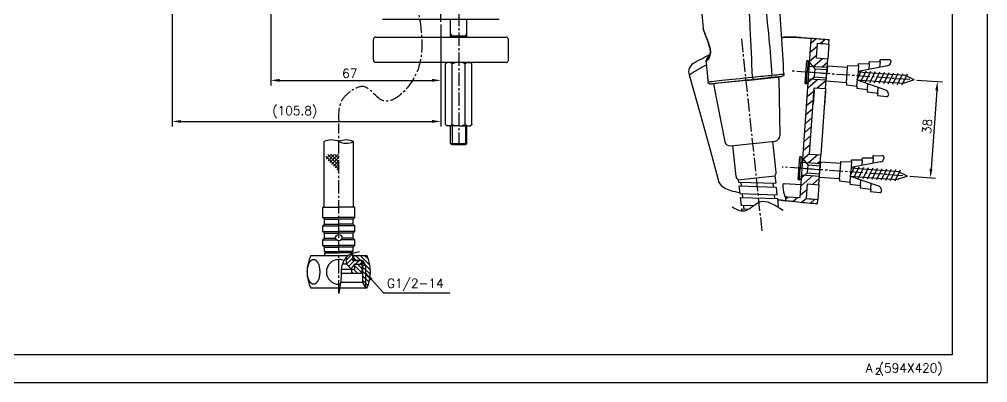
# Model space of a CAD drawing. Extents: x 9131 to 9725, y -7552 to -7132.
# Drawn here: x 9344 to 9725.4, y -7552.4 to -7409.2 of the extents above; entities that cross this region are included whole.
import ezdxf

# ---------------------------------------------------------------- set-up
doc = ezdxf.new("R2010")
doc.units = 0
doc.header["$LTSCALE"] = 7
doc.header["$MEASUREMENT"] = 0
doc.linetypes.add('CENTER', pattern=[2, 1.25, -0.25, 0.25, -0.25])
doc.linetypes.add('CENTER2', pattern=[1.125, 0.75, -0.125, 0.125, -0.125])
doc.layers.get('0').update_dxf_attribs({"color": 2, "linetype": 'CONTINUOUS'})
doc.layers.get('Defpoints').update_dxf_attribs({"linetype": 'CONTINUOUS'})
for name, color, linetype in [('CL', 1, 'CENTER2'), ('D', 2, 'CONTINUOUS'), ('DIM', 2, 'CONTINUOUS'), ('DWG', 7, 'CONTINUOUS')]:
    doc.layers.add(name, color=color, linetype=linetype)
doc.styles.add('GHS', font='ROMANS.shx', dxfattribs={"bigfont": 'GHS.shx'})
doc.dimstyles.new('HONG', dxfattribs={"dimscale": 0, "dimtxt": 3.5, "dimasz": 3.5, "dimexe": 2, "dimexo": 1, "dimgap": 1, "dimtad": 1, "dimdec": 4, "dimdsep": 46, "dimtxsty": 'GHS', "dimcen": 3, "dimclrd": 256, "dimclre": 256, "dimclrt": 2, "dimadec": 4, "dimazin": 2, "dimtfac": 1, "dimtdec": 4, "dimtmove": 0, "dimatfit": 2, "dimfxl": 0, "dimtvp": 1, "dimtolj": 1, "dimarcsym": 0})

# ---------------------------------------------------------------- blocks, each defined once
blk = doc.blocks.new('BORDER')
for p, q in [((1, 0), (1, 1)), ((0, 0), (1, 0))]:
    blk.add_line(p, q)
blk = doc.blocks.new('S')
at = {"layer": 'DWG', "color": 2}
for p, q in [((5596.35, 3276.4), (5600.01, 3276.61)), ((5596.35, 3275.51), (5596.35, 3276.4)), ((5568.04, 3273.82), (5567.54, 3273.82)), ((5567.54, 3264.82), (5567.54, 3273.82)), ((5568.04, 3273.82), (5568.04, 3269.32)), ((5568.04, 3273.82), (5570.94, 3270.92)), ((5583.79, 3273.12), (5587.98, 3273.36)), ((5583.79, 3272.32), (5583.79, 3273.12)), ((5587.98, 3274.17), (5592.17, 3274.41)), ((5587.98, 3273.36), (5587.98, 3274.17)), ((5599.43, 3274.15), (5587.98, 3271.06)), ((5587.98, 3273.36), (5587.98, 3269.32)), ((5592.17, 3275.28), (5596.35, 3275.51)), ((5592.17, 3274.41), (5592.17, 3275.28)), ((5592.17, 3274.41), (5592.17, 3272.19)), ((5596.35, 3275.51), (5596.35, 3273.32)), ((5600.54, 3276.11), (5600.54, 3275.6)), ((5568.04, 3264.82), (5568.04, 3269.32)), ((5570.94, 3270.92), (5575.79, 3270.92)), ((5570.94, 3270.92), (5570.94, 3267.72)), ((5583.79, 3272.32), (5575.79, 3272.32)), ((5575.79, 3272.32), (5575.79, 3269.32)), ((5575.79, 3266.32), (5575.79, 3269.32)), ((5583.79, 3266.32), (5583.79, 3272.32)), ((5587.82, 3267.72), (5589.37, 3271.57)), ((5587.98, 3270.92), (5606.46, 3270.92)), ((5587.98, 3265.28), (5587.98, 3269.32)), ((5589.37, 3267.07), (5591.18, 3271.57)), ((5591.18, 3267.07), (5592.99, 3271.57)), ((5592.99, 3267.07), (5594.8, 3271.57)), ((5594.8, 3267.07), (5596.61, 3271.57)), ((5596.61, 3267.07), (5598.42, 3271.57)), ((5598.42, 3267.07), (5600.23, 3271.57)), ((5600.23, 3267.07), (5602.04, 3271.57)), ((5602.04, 3267.07), (5603.85, 3271.57)), ((5603.85, 3267.07), (5605.66, 3271.57)), ((5605.66, 3267.07), (5607.47, 3271.57)), ((5610.33, 3269.33), (5606.46, 3270.92)), ((5610.33, 3269.33), (5606.47, 3267.72)), ((5568.04, 3264.82), (5570.94, 3267.72)), ((5570.94, 3267.72), (5575.79, 3267.72)), ((5583.79, 3266.32), (5575.79, 3266.32)), ((5583.79, 3266.32), (5583.79, 3265.52)), ((5583.79, 3265.52), (5587.98, 3265.28)), ((5587.98, 3267.72), (5606.46, 3267.72)), ((5599.43, 3264.49), (5587.98, 3267.59)), ((5587.98, 3265.28), (5587.98, 3264.47)), ((5592.17, 3264.23), (5592.17, 3266.45)), ((5596.35, 3263.13), (5596.35, 3265.32)), ((5567.54, 3264.82), (5568.04, 3264.82)), ((5587.98, 3264.47), (5592.17, 3264.23)), ((5592.17, 3264.23), (5592.17, 3263.37)), ((5592.17, 3263.37), (5596.35, 3263.13)), ((5596.35, 3263.13), (5596.35, 3262.24)), ((5596.35, 3262.24), (5600.01, 3262.03)), ((5600.54, 3263.04), (5600.54, 3262.53))]:
    blk.add_line(p, q, dxfattribs=at)
for centre, radius, start, end in [((5600.04, 3276.11), 0.5, 0.0005, 93.2254), ((5599.04, 3275.6), 1.5, 285.1209, 0.0005), ((5599.04, 3263.04), 1.5, 0.0005, 74.8801), ((5600.04, 3262.53), 0.5, 266.7756, 0.0005)]:
    blk.add_arc(centre, radius, start, end, dxfattribs=at)
blk = doc.blocks.new('A$C265F4C77')
at = {"layer": 'CL'}
blk.add_line((120.13, -57.46), (50.05, -27.07), dxfattribs=at)
at = {"layer": 'D', "color": 0}
blk.add_point((71.24, -22.17), dxfattribs=at)
at = {"layer": 'DIM'}
blk.add_spline([(117.25, -46.37), (109.85, -52.81), (109.89, -59.77), (106.26, -63.18)], degree=3, dxfattribs=at)
at = {"layer": 'DWG'}
for p, q in [((65.4, -33.73), (70.26, -22.5)), ((71.24, -22.17), (90.99, -32.97)), ((65.4, -33.73), (60.54, -44.96)), ((84.82, -51.81), (91.87, -35.52)), ((102.74, -41.23), (91.45, -36.4)), ((97.98, -55.73), (103.69, -42.4)), ((98.9, -56.12), (106.47, -43.59)), ((100.26, -56.7), (107.83, -44.17)), ((103.05, -57.89), (110.62, -45.36)), ((103.69, -42.4), (106.47, -43.59)), ((107.31, -45.03), (105.95, -44.45)), ((107.83, -44.17), (110.62, -45.36)), ((60.96, -45.9), (82.36, -52.91)), ((104.44, -58.49), (112.01, -45.96)), ((111.49, -46.82), (110.1, -46.23)), ((112.01, -45.96), (114.8, -47.15)), ((114.37, -47.86), (114.8, -47.15)), ((96.49, -55.85), (85.2, -51.02)), ((97.98, -55.73), (98.9, -56.12)), ((100.78, -55.84), (99.42, -55.26)), ((100.26, -56.7), (103.05, -57.89)), ((104.96, -57.62), (103.57, -57.03)), ((107.23, -59.68), (109.89, -55.27)), ((104.44, -58.49), (107.23, -59.68)), ((109.14, -59.41), (107.75, -58.81)), ((108.59, -60.26), (110.15, -57.67)), ((108.59, -60.26), (109.42, -60.62))]:
    blk.add_line(p, q, dxfattribs=at)
at = {"layer": 'DWG', "color": 0}
blk.add_arc((70.91, -22.78), 0.7, 61.3288, 156.5852, dxfattribs=at)
at = {"layer": 'DWG', "color": 0, "linetype": 'Continuous', "extrusion": (0, 0, -1)}
blk.add_arc((-70.08, -20.43, 0), 1, 116.7441, 203.4448, dxfattribs=at)
at = {"layer": 'DWG'}
for centre, radius, start, end in [((90.03, -34.72), 2, 336.5852, 61.3288), ((102.19, -42.63), 1.5, 9.0571, 68.5895), ((61.18, -45.23), 0.7, 156.5852, 251.8416), ((82.98, -51.01), 2, 251.8416, 336.5852), ((97.12, -54.49), 1.5, 245.1247, 304.6571)]:
    blk.add_arc(centre, radius, start, end, dxfattribs=at)
at = {"layer": 'DWG', "color": 7, "linetype": 'Continuous', "extrusion": (1.0966e-06, 0.000141255, -1)}
blk.add_arc((-58.92, -46.17, -0.01), 1, 203.4446, 293.5194, dxfattribs=at)
at = {"layer": 'DWG', "color": 7, "linetype": 'Continuous'}
for points, knots in [([(70.52, -19.55), (65.92, -17.22), (56.42, -12.56), (41.9, -5.86), (26.98, 0.61), (14.07, 5.84), (3.22, 9.98), (-5.49, 13.21), (-14.25, 16.3), (-23.15, 18.96), (-32.17, 21.19), (-41.28, 23), (-47.41, 23.92), (-50.48, 24.31)], [0, 0, 0, 0, 0.119752, 0.245506, 0.37126, 0.49701, 0.568868, 0.64073, 0.712586, 0.784439, 0.856292, 0.928147, 1, 1, 1, 1]), ([(-50.63, 4.85), (-47.31, 3.47), (-40.6, 0.59), (-30.49, -3.99), (-20.21, -8.93), (-9.79, -14.27), (1.77, -20.33), (14.69, -26.82), (27.48, -33.01), (35.7, -36.82), (39.11, -38.38)], [0, 0, 0, 0, 0.108349, 0.21975, 0.334201, 0.451706, 0.572264, 0.727253, 0.887012, 1, 1, 1, 1]), ([(66.5, -31.19), (65.67, -33.11), (64.87, -34.96), (63.33, -38.5), (62.6, -40.18), (61.34, -43.09), (60.8, -44.34), (60.04, -46.08), (59.83, -46.58), (59.83, -46.57), (59.83, -46.57), (59.83, -46.57)], [0, 0, 0, 0, 0.249983, 0.249983, 0.499966, 0.499966, 0.749949, 0.749949, 0.999932, 0.999932, 1, 1, 1, 1])]:
    blk.add_open_spline(points, degree=3, knots=knots, dxfattribs=at)
at = {"layer": 'DWG', "color": 0, "linetype": 'Continuous'}
for points, knots in [([(-48.58, 16.53), (-47.53, 16.33), (-45.55, 15.95), (-42.81, 15.26), (-40.46, 14.65), (-38.49, 14.13), (-36.91, 13.7), (-35.71, 13.37), (-32.52, 12.5), (-27.17, 11.02), (-17.57, 8.3), (-4.9, 4.53), (10.19, -0.3), (23.8, -5.05), (33.7, -8.77), (43.64, -12.69), (54.95, -17.46), (64.21, -21.86), (68.59, -23.95)], [0, 0, 0, 0, 0.025931, 0.048678, 0.068237, 0.084609, 0.097792, 0.107788, 0.114596, 0.177778, 0.241928, 0.355622, 0.496925, 0.624611, 0.703805, 0.752378, 0.882716, 1, 1, 1, 1]), ([(65.5, -30.93), (59.76, -27.98), (50.73, -23.34), (32.17, -14.24), (14.09, -6.14), (-5.51, 1.49), (-18.05, 5.84), (-27.8, 8.88), (-34.67, 10.87), (-40.38, 12.4), (-44.77, 13.56), (-47.4, 14.04), (-48.54, 14.25)], [0, 0, 0, 0, 0.157344, 0.247656, 0.503982, 0.640054, 0.760692, 0.827631, 0.889137, 0.934853, 0.971804, 1, 1, 1, 1]), ([(68.59, -23.95), (69.22, -22.53), (69.7, -21.44), (70.36, -19.93), (70.53, -19.54), (70.53, -19.54)], [0, 0, 0, 0, 0.500081, 0.500081, 1, 1, 1, 1]), ([(58.52, -47.09), (58.51, -47.1), (58.73, -46.59), (59.51, -44.78), (60.07, -43.48), (62.05, -38.9), (63.74, -34.98), (65.5, -30.93)], [0, 0, 0, 0, 0.249998, 0.249998, 0.499999, 0.499999, 1, 1, 1, 1]), ([(39.07, -38.39), (39.07, -38.39), (39.08, -38.39), (39.08, -38.39), (39.11, -38.4), (39.19, -38.41), (39.33, -38.44), (39.42, -38.46), (39.52, -38.48), (39.64, -38.51)], [0, 0, 0, 0, 0.110899, 0.110899, 0.110899, 0.671686, 0.671686, 0.671686, 1, 1, 1, 1]), ([(39.1, -38.4), (39.11, -38.4), (39.14, -38.42), (39.19, -38.44), (39.25, -38.45), (39.28, -38.46), (39.28, -38.46), (39.29, -38.46), (39.29, -38.46), (39.3, -38.46), (39.31, -38.47), (39.34, -38.47), (39.36, -38.48)], [0, 0, 0, 0, 0.016095, 0.145729, 0.221375, 0.239043, 0.250668, 0.263613, 0.285262, 0.336702, 0.557964, 1, 1, 1, 1]), ([(39.3, -38.46), (39.3, -38.46), (39.31, -38.47), (39.35, -38.47), (39.51, -38.51), (39.67, -38.55), (39.81, -38.58), (39.82, -38.58)], [0, 0, 0, 0, 0.042504, 0.265862, 0.612273, 0.983918, 1, 1, 1, 1]), ([(39.85, -38.57), (39.95, -38.6), (40.41, -38.72), (41.21, -38.86), (42.24, -39.02), (43.25, -39.16), (44.28, -39.34), (45.4, -39.58), (46.48, -39.84), (47.2, -40.03), (47.53, -40.11)], [0, 0, 0, 0, 0.05161, 0.22765, 0.368833, 0.494458, 0.626448, 0.755274, 0.890448, 1, 1, 1, 1]), ([(47.45, -39.9), (47.63, -39.95), (47.8, -40.01), (47.97, -40.08), (48.34, -40.22), (48.7, -40.41), (49.02, -40.61), (49.36, -40.83), (49.66, -41.09), (49.91, -41.34), (50.14, -41.56), (50.33, -41.79), (50.48, -42), (50.66, -42.25), (50.78, -42.49), (50.84, -42.69)], [0, 0, 0, 0, 0.100225, 0.100225, 0.100225, 0.315992, 0.315992, 0.315992, 0.545924, 0.545924, 0.545924, 0.751961, 0.751961, 0.751961, 1, 1, 1, 1]), ([(47.53, -40.09), (47.65, -40.12), (47.94, -40.21), (48.4, -40.42), (48.88, -40.7), (49.33, -41.02), (49.7, -41.36), (50, -41.7), (50.19, -41.98), (50.25, -42.1), (50.28, -42.18), (50.29, -42.2)], [0, 0, 0, 0, 0.085318, 0.201689, 0.324627, 0.45045, 0.58184, 0.716897, 0.854614, 0.961561, 1, 1, 1, 1]), ([(50.28, -42.16), (50.32, -42.27), (50.4, -42.51), (50.52, -42.84), (50.61, -43.12), (50.66, -43.25), (50.68, -43.29), (50.68, -43.3), (50.68, -43.3), (50.68, -43.3), (50.68, -43.31), (50.68, -43.31), (50.69, -43.33), (50.74, -43.46), (50.87, -43.65), (51.06, -43.81), (51.18, -43.85), (51.21, -43.86)], [0, 0, 0, 0, 0.124314, 0.298669, 0.512899, 0.697717, 0.795389, 0.846005, 0.85326, 0.855945, 0.857869, 0.858935, 0.860712, 0.869418, 0.934681, 0.980867, 1, 1, 1, 1]), ([(50.42, -42.57), (50.45, -42.64), (50.52, -42.85), (50.61, -43.1), (50.66, -43.25), (50.67, -43.29), (50.68, -43.3), (50.68, -43.3), (50.68, -43.3)], [0, 0, 0, 0, 0.168429, 0.490614, 0.770163, 0.917659, 0.992439, 1, 1, 1, 1])]:
    blk.add_open_spline(points, degree=3, knots=knots, dxfattribs=at)
for points in [[(71, -20.83), (70.99, -20.83), (70.35, -22.32), (69.16, -25.06)], [(65.5, -30.93), (66.66, -28.32), (67.87, -25.57), (68.59, -23.95)], [(68.59, -23.95), (69.05, -24.17), (69.32, -24.69), (69.16, -25.06)], [(65.5, -30.93), (65.99, -31.15), (66.47, -31.27), (66.5, -31.19)], [(39.64, -38.51), (39.7, -38.54), (39.77, -38.57), (39.85, -38.58)], [(39.64, -38.51), (41.48, -38.93), (44.36, -39.02), (47.45, -39.9)], [(47.45, -39.9), (47.46, -40.01), (47.49, -40.07), (47.54, -40.07)], [(50.3, -42.2), (50.39, -42.43), (50.59, -42.61), (50.84, -42.69)], [(50.84, -42.69), (51.08, -43.45), (51.22, -43.88), (51.22, -43.88)]]:
    blk.add_open_spline(points, degree=3, dxfattribs=at)
at = {"layer": 'DWG', "color": 7, "linetype": 'Continuous'}
for points, degree in [([(69.16, -25.06), (68.54, -26.49), (67.5, -28.9), (66.5, -31.19)], 3), ([(51.22, -43.85), (58.52, -47.09)], 1)]:
    blk.add_open_spline(points, degree=degree, dxfattribs=at)
blk = doc.blocks.new('*D10')
at = {"layer": 'D', "lineweight": -2}
for p, q in [((9697.54, -7433.16), (9707.62, -7433.89)), ((9705.37, -7437.24), (9703.14, -7468.16)), ((9694.8, -7471.06), (9704.88, -7471.79))]:
    blk.add_line(p, q, dxfattribs=at)
at = {"layer": 'D'}
for points in [[(9704.79, -7437.2), (9705.96, -7437.28), (9705.63, -7433.75)], [(9702.55, -7468.11), (9703.72, -7468.2), (9702.88, -7471.65)]]:
    blk.add_solid(points, dxfattribs=at)
at = {"layer": 'Defpoints', "color": 0}
for p in [(9696.55, -7433.09), (9693.8, -7470.99), (9702.88, -7471.65)]:
    blk.add_point(p, dxfattribs=at)
at = {"layer": 'D', "color": 2, "insert": (9701.59, -7451.39), "char_height": 3.5, "attachment_point": 5, "rotation": 85.859, "style": 'GHS'}
blk.add_mtext('\\A1;38', dxfattribs=at)

msp = doc.modelspace()

# ---------------------------------------------------------------- hatches: boundary and pattern name
at = {"layer": 'D'}
h = msp.add_hatch(dxfattribs=at)
h.set_pattern_fill('ANSI31', color=256, scale=20, angle=-4.0628769)
h.set_pattern_definition([(40.937123, (-11963.948, 16990.1648), (-1.63807602, 1.88857273), [])])
edge = h.paths.add_edge_path()
edge.add_line((9657.97384, -7424.40168), (9658.3845, -7418.62008))
edge.add_arc((9766.48456, -5912.78011), 1509.71508, 265.89393952, 266.06472086)
edge.add_line((9662.87343, -7418.93561), (9663.00095, -7417.14023))
edge.add_arc((9864.4154, -4532.52828), 2891.63515, 265.87709434, 266.00587594, ccw=False)
edge.add_arc((9656.48183, -7417.17893), 0.5, 85.8706261, 175.9371231)
edge.add_line((9655.98309, -7417.14351), (9655.23923, -7427.61601))
edge.add_line((9655.23923, -7427.61601), (9662.22164, -7428.11197))
edge.add_line((9662.22164, -7428.11197), (9662.46253, -7424.72051))
edge.add_line((9662.46253, -7424.72051), (9657.97384, -7424.40168))
h.paths.add_polyline_path([(9661.62649, -7436.49086), (9661.86738, -7433.0994), (9654.88497, -7432.60344), (9652.54688, -7465.52051), (9659.52929, -7466.01647), (9659.77018, -7462.62501), (9655.28149, -7462.30618), (9657.13779, -7436.17203)])
edge = h.paths.add_edge_path()
edge.add_spline(control_points=[(9646.21135, -7480.75275), (9647.04716, -7480.86142), (9650.4647, -7481.28439), (9654.526, -7481.68201), (9657.75644, -7481.93313), (9658.39533, -7481.98102)], knot_values=[0, 0, 0, 0, 0.206315023, 0.843077385, 1, 1, 1, 1], degree=3, periodic=0)
edge.add_line((9658.39533, -7481.98102), (9658.52287, -7480.18549))
edge.add_arc((9667.59438, -7350.01641), 130.4848, 264.0371943, 266.0134892, ccw=False)
edge.add_line((9654.03925, -7479.79523), (9654.44545, -7474.07653))
edge.add_line((9654.44545, -7474.07653), (9658.93414, -7474.39536))
edge.add_line((9658.93414, -7474.39536), (9659.17504, -7471.0039))
edge.add_line((9659.17504, -7471.0039), (9652.19263, -7470.50795))
edge.add_line((9652.19263, -7470.50795), (9651.55497, -7479.48533))
edge.add_line((9651.55497, -7479.48533), (9646.38951, -7479.11843))
edge.add_arc((9646.35507, -7479.61724), 0.5, 86.0507711, 173.0552619)
edge.add_line((9645.85874, -7479.55678), (9645.7792, -7480.19872))
edge.add_arc((9646.2758, -7480.25693), 0.5, 173.3152241, 262.6783226)
h = msp.add_hatch(dxfattribs=at)
h.set_pattern_fill('ANSI31', color=256, scale=10)
h.set_pattern_definition([(45, (215.6888, -1496.4637), (-0.88388348, 0.88388348), [])])
edge = h.paths.add_edge_path()
edge.add_spline(control_points=[(9475.36076, -7501.37321), (9474.52621, -7501.77657), (9473.69251, -7501.92021), (9472.86076, -7503.01292)], knot_values=[11.343584507, 11.343584507, 11.343584507, 11.343584507, 13.865268111, 13.865268111, 13.865268111, 13.865268111], degree=3, periodic=0)
edge.add_line((9472.86076, -7503.01292), (9472.86076, -7505.7563))
edge.add_line((9472.86076, -7505.7563), (9474.86076, -7507.7563))
edge.add_line((9474.86076, -7507.7563), (9475.87535, -7507.7563))
edge.add_arc((9475.87535, -7507.4563), 0.3, 270, 386.5650512)
edge.add_line((9476.14368, -7507.32214), (9475.72256, -7506.47991))
edge.add_arc((9476.16978, -7506.2563), 0.5, 90, 206.5650512, ccw=False)
edge.add_line((9476.16978, -7505.7563), (9478.86076, -7505.7563))
edge.add_line((9478.86076, -7505.7563), (9478.86076, -7504.2563))
edge.add_line((9478.86076, -7504.2563), (9475.36076, -7504.2563))
edge.add_line((9475.36076, -7504.2563), (9475.36076, -7501.37321))
h = msp.add_hatch(dxfattribs=at)
h.set_pattern_fill('ANSI31', color=256, scale=10, angle=-90)
h.set_pattern_definition([(315, (10029.3172, -5602.4208), (0.8838835, 0.8838835), [])])
h.paths.add_polyline_path([(9475.87535, -7507.7563), (9474.86076, -7507.7563), (9474.86076, -7509.2563), (9478.86076, -7509.2563), (9478.86076, -7505.7563), (9476.16978, -7505.7563, 0.557536516), (9475.72256, -7506.47991), (9476.14368, -7507.32214, -0.557536516)])
h = msp.add_hatch(dxfattribs=at)
h.set_pattern_fill('ANSI31', color=3, scale=10, angle=-90, style=0)
h.set_pattern_definition([(315, (10866.3195, -4905.7709), (0.8838835, 0.8838835), [])])
edge = h.paths.add_edge_path()
edge.add_line((9480.92064, -7502.34307), (9480.87926, -7502.2563))
edge.add_line((9480.87926, -7502.2563), (9476.11076, -7502.2563))
edge.add_line((9476.11076, -7502.2563), (9475.61076, -7502.7563))
edge.add_line((9475.61076, -7502.7563), (9475.61076, -7503.7563))
edge.add_line((9475.61076, -7503.7563), (9476.11076, -7504.2563))
edge.add_line((9476.11076, -7504.2563), (9479.21076, -7504.2563))
edge.add_line((9479.21076, -7504.2563), (9480.33826, -7506.2563))
edge.add_line((9480.33826, -7506.2563), (9480.33826, -7514.95752))
edge.add_line((9480.33826, -7514.95752), (9480.51076, -7515.2563))
edge.add_line((9480.51076, -7515.2563), (9480.87926, -7515.2563))
edge.add_arc((9467.3504, -7508.75627), 15.00936, -25.6622595, 25.2950658)
h.paths.add_polyline_path([(9479.21076, -7513.00463), (9480.33826, -7514.95752), (9480.33826, -7506.2563), (9479.21076, -7506.2563)], flags=17)
h.paths.add_polyline_path([(9479.21076, -7504.2563), (9479.21076, -7506.2563), (9480.33826, -7506.2563)], flags=17)

# ---------------------------------------------------------------- linework, layer by layer
at = {"color": 4}
for p, q in [((9711.4293, -7151.44773), (9711.4293, -7541.44773)), ((9711.4293, -7541.44773), (9162.4293, -7541.44773))]:
    msp.add_line(p, q, dxfattribs=at)
at = {"color": 7, "linetype": 'Continuous'}
for p, q in [((9483.47052, -7425.19333), (9483.47052, -7417.19333)), ((9484.47052, -7416.19333), (9535.62345, -7416.19333)), ((9536.65887, -7425.19333), (9536.65887, -7417.19333)), ((9535.62345, -7426.19333), (9484.47052, -7426.19333))]:
    msp.add_line(p, q, dxfattribs=at)
for centre, start, end in [((9484.47052, -7417.19333), 90, 180), ((9484.47052, -7425.19333), 180, 270)]:
    msp.add_arc(centre, 1, start, end, dxfattribs=at)
for points, knots in [([(9536.65887, -7417.19333), (9536.65887, -7417.06101), (9536.60283, -7416.79319), (9536.36726, -7416.46067), (9536.02343, -7416.24325), (9535.7559, -7416.19333), (9535.62345, -7416.19333)], [0, 0, 0, 0, 0.249892402, 0.499840444, 0.749880531, 1, 1, 1, 1]), ([(9535.62345, -7426.19333), (9535.7559, -7426.19333), (9536.02343, -7426.14342), (9536.36726, -7425.92601), (9536.60283, -7425.59349), (9536.65887, -7425.32566), (9536.65887, -7425.19333)], [0, 0, 0, 0, 0.25011585, 0.500153518, 0.750103711, 1, 1, 1, 1])]:
    msp.add_open_spline(points, degree=3, knots=knots, dxfattribs=at)
at = {"layer": 'CL'}
for p, q in [((9510.06993, -7410.19333), (9510.06993, -7399.19333)), ((9517.06993, -7398.69333), (9517.06993, -7458.69333)), ((9694.74024, -7432.97287), (9648.20886, -7429.60397)), ((9469.86076, -7517.2563), (9469.86076, -7450.27232)), ((9691.99621, -7470.87364), (9644.48532, -7467.43382))]:
    msp.add_line(p, q, dxfattribs=at)
at = {"layer": 'CL', "ltscale": 0.5}
for p, q in [((9663.04199, -7430.67654), (9654.06461, -7430.03888)), ((9660.34965, -7468.58104), (9651.37227, -7467.94338))]:
    msp.add_line(p, q, dxfattribs=at)
at = {"layer": 'CL'}
msp.add_spline([(9498.13215, -7393.91646), (9502.57013, -7418.88836), (9497.97997, -7434.64462), (9486.97, -7441.16445), (9479.63002, -7435.73126), (9474.36901, -7437.70371), (9470.80381, -7441.64322), (9469.86076, -7450.27232)], degree=3, dxfattribs=at)
at = {"layer": 'D'}
for p, q in [((9443.06993, -7375.69434), (9443.06993, -7435.24985)), ((9404.25143, -7403.61537), (9404.25143, -7451.44584)), ((9510.06993, -7411.19333), (9510.06993, -7435.24985)), ((9514.44093, -7415.69333), (9513.90893, -7414.77188)), ((9514.44093, -7415.69333), (9514.44093, -7416.19333)), ((9519.69893, -7415.69333), (9520.23093, -7414.77188)), ((9519.69893, -7415.69333), (9519.69893, -7416.19333)), ((9446.56993, -7433.24985), (9506.56993, -7433.24985)), ((9510.06993, -7430.7035), (9510.06993, -7451.44584)), ((9657.06694, -7437.16951), (9656.66785, -7442.78821)), ((9661.55563, -7437.48834), (9661.15654, -7443.10705)), ((9407.75143, -7449.44584), (9506.56993, -7449.44584)), ((9514.44093, -7451.19334), (9514.44093, -7458.69333)), ((9519.69893, -7451.19334), (9519.69893, -7458.69333)), ((9480.33826, -7506.2563), (9480.33826, -7514.95752))]:
    msp.add_line(p, q, dxfattribs=at)
at = {"layer": 'D', "color": 2}
for p, q in [((9464.78314, -7463.19784), (9469.86076, -7468.27547)), ((9464.90198, -7464.24271), (9466.65395, -7462.49074)), ((9465.49024, -7462.49074), (9469.86076, -7466.86125)), ((9465.60908, -7464.94982), (9468.06816, -7462.49074)), ((9466.31619, -7465.65693), (9469.48238, -7462.49074)), ((9466.90446, -7462.49074), (9469.86076, -7465.44704)), ((9467.0233, -7466.36403), (9469.86076, -7463.52657)), ((9468.31867, -7462.49074), (9469.86076, -7464.03283)), ((9469.73288, -7462.49074), (9469.86076, -7462.61861)), ((9467.7304, -7467.07114), (9469.86076, -7464.94078)), ((9468.43751, -7467.77825), (9469.86076, -7466.355)), ((9469.14462, -7468.48535), (9469.86076, -7467.76921)), ((9469.85172, -7469.19246), (9469.86076, -7469.18342)), ((9479.21076, -7504.2563), (9480.33826, -7506.2563))]:
    msp.add_line(p, q, dxfattribs=at)
at = {"layer": 'D', "color": 0}
for p, q in [((9458.84225, -7502.2563), (9473.67292, -7502.2563)), ((9480.33826, -7506.2563), (9478.86076, -7506.2563)), ((9479.21076, -7513.00463), (9470.6506, -7513.00463))]:
    msp.add_line(p, q, dxfattribs=at)
at = {"layer": 'D', "color": 7, "linetype": 'Continuous'}
for p, q in [((9475.36076, -7502.2563), (9480.87926, -7502.2563)), ((9475.36076, -7502.7563), (9475.61076, -7502.7563)), ((9475.36076, -7504.2563), (9479.21076, -7504.2563)), ((9476.11076, -7502.2563), (9475.61076, -7502.7563)), ((9475.61076, -7502.7563), (9475.61076, -7503.7563)), ((9475.61076, -7503.7563), (9476.11076, -7504.2563)), ((9479.21076, -7504.2563), (9479.21076, -7513.00463))]:
    msp.add_line(p, q, dxfattribs=at)
at = {"layer": 'D', "color": 7}
for p, q in [((9478.86076, -7505.7563), (9478.86076, -7509.2563)), ((9470.91464, -7509.2563), (9478.86076, -7509.2563)), ((9474.86076, -7507.7563), (9474.86076, -7509.2563))]:
    msp.add_line(p, q, dxfattribs=at)
at = {"layer": 'D', "color": 2, "linetype": 'Continuous'}
for centre, radius, start, end in [((9467.0091, -7463.53901), 6.77475, 65.1070348, 115.3290204), ((9472.71242, -7463.53901), 6.77475, 64.6709796, 114.8929652), ((9472.75914, -7451.26015), 6.78385, 244.7070247, 294.8569201)]:
    msp.add_arc(centre, radius, start, end, dxfattribs=at)
at = {"layer": 'D', "color": 7, "linetype": 'Continuous'}
for centre, start, end in [((9472.36076, -7508.7563), 154.3207114, 205.6792886), ((9467.36076, -7508.7563), 334.3207114, 25.6792886)]:
    msp.add_arc(centre, 15, start, end, dxfattribs=at)
at = {"layer": 'D'}
msp.add_spline([(9470.00011, -7517.11671), (9470.86391, -7510.64336), (9471.36076, -7505.7563), (9473.70607, -7502.23143), (9478.02814, -7500.69756)], degree=3, dxfattribs=at)
for points in [[(9446.56993, -7432.66652), (9446.56993, -7433.83319), (9443.06993, -7433.24985)], [(9506.56993, -7432.66652), (9506.56993, -7433.83319), (9510.06993, -7433.24985)], [(9407.75143, -7448.86251), (9407.75143, -7450.02917), (9404.25143, -7449.44584)], [(9506.56993, -7448.86251), (9506.56993, -7450.02917), (9510.06993, -7449.44584)]]:
    msp.add_solid(points, dxfattribs=at)
at = {"layer": 'DWG', "lineweight": 25}
for p, q in [((9510.06993, -7409.19332), (9487.06993, -7409.19332)), ((9533.06993, -7409.19332), (9510.06993, -7409.19332)), ((9513.90893, -7416.19333), (9513.90893, -7409.19332)), ((9520.23093, -7416.19333), (9520.23093, -7409.19332)), ((9513.90893, -7458.19333), (9513.90893, -7451.19334)), ((9520.23093, -7458.19333), (9520.23093, -7451.19334))]:
    msp.add_line(p, q, dxfattribs=at)
at = {"layer": 'DWG'}
for p, q in [((9513.90893, -7415.69333), (9520.23093, -7415.69333)), ((9511.87378, -7426.69334), (9512.37378, -7426.19333)), ((9511.87378, -7450.69334), (9511.87378, -7426.69334)), ((9513.90893, -7426.19333), (9512.37378, -7426.19333)), ((9514.47186, -7450.69334), (9514.47186, -7426.69334)), ((9519.66801, -7450.69334), (9519.66801, -7426.69334)), ((9520.23093, -7426.19333), (9521.76609, -7426.19333)), ((9522.26608, -7426.69334), (9521.76609, -7426.19333)), ((9522.26608, -7450.69334), (9522.26608, -7426.69334)), ((9512.37378, -7451.19334), (9511.87378, -7450.69334)), ((9517.06993, -7451.19334), (9512.37378, -7451.19334)), ((9517.06993, -7451.19334), (9521.76609, -7451.19334)), ((9521.76609, -7451.19334), (9522.26608, -7450.69334)), ((9464.11076, -7483.2563), (9464.11076, -7457.41555)), ((9475.61076, -7483.2563), (9475.61076, -7457.41555)), ((9513.90893, -7458.19333), (9520.23093, -7458.19333)), ((9513.90893, -7458.19333), (9514.40893, -7458.69333)), ((9519.73093, -7458.69333), (9514.40893, -7458.69333)), ((9519.73093, -7458.69333), (9520.23093, -7458.19333)), ((9463.61076, -7483.2563), (9469.86076, -7483.2563)), ((9463.61076, -7487.3726), (9463.61076, -7483.2563)), ((9476.11076, -7483.2563), (9469.86076, -7483.2563)), ((9476.11076, -7487.3726), (9476.11076, -7483.2563)), ((9463.61076, -7487.3726), (9469.86076, -7487.3726)), ((9463.61076, -7487.3726), (9464.26076, -7488.0226)), ((9463.61076, -7490.64001), (9464.26076, -7489.99001)), ((9463.61076, -7490.64001), (9469.86076, -7490.64001)), ((9463.61076, -7492.8726), (9463.61076, -7490.64001)), ((9464.24587, -7488.0077), (9469.86076, -7488.0077)), ((9464.26076, -7489.99001), (9464.26076, -7488.0226)), ((9464.26076, -7489.98627), (9469.86076, -7489.98627)), ((9476.11076, -7487.3726), (9469.86076, -7487.3726)), ((9475.47565, -7488.0077), (9469.86076, -7488.0077)), ((9475.46076, -7489.98627), (9469.86076, -7489.98627)), ((9476.11076, -7490.64001), (9469.86076, -7490.64001)), ((9476.11076, -7487.3726), (9475.46076, -7488.0226)), ((9475.46076, -7489.99001), (9475.46076, -7488.0226)), ((9476.11076, -7490.64001), (9475.46076, -7489.99001)), ((9476.11076, -7492.8726), (9476.11076, -7490.64001)), ((9463.61076, -7492.8726), (9469.86076, -7492.8726)), ((9463.61076, -7492.8726), (9464.26076, -7493.5226)), ((9464.26076, -7493.5226), (9469.86076, -7493.5226)), ((9464.26076, -7495.49001), (9464.26076, -7493.5226)), ((9476.11076, -7492.8726), (9469.86076, -7492.8726)), ((9475.46076, -7493.5226), (9469.86076, -7493.5226)), ((9476.11076, -7492.8726), (9475.46076, -7493.5226)), ((9475.46076, -7495.49001), (9475.46076, -7493.5226)), ((9463.61076, -7496.14001), (9464.26076, -7495.49001)), ((9463.61076, -7496.14001), (9468.9767, -7496.14001)), ((9463.61076, -7498.3726), (9463.61076, -7496.14001)), ((9463.61076, -7498.3726), (9469.86076, -7498.3726)), ((9463.61076, -7498.3726), (9464.26076, -7499.0226)), ((9464.26076, -7495.49001), (9468.6328, -7495.49001)), ((9476.11076, -7498.3726), (9469.86076, -7498.3726)), ((9476.11076, -7496.14001), (9470.74482, -7496.14001)), ((9475.46076, -7495.49001), (9471.08872, -7495.49001)), ((9476.11076, -7496.14001), (9475.46076, -7495.49001)), ((9476.11076, -7498.3726), (9475.46076, -7499.0226)), ((9476.11076, -7498.3726), (9476.11076, -7496.14001)), ((9464.26076, -7499.0226), (9469.86076, -7499.0226)), ((9464.26076, -7500.7563), (9464.26076, -7499.0226)), ((9464.26076, -7500.7563), (9469.86076, -7500.7563)), ((9464.36076, -7501.2563), (9469.86076, -7501.2563)), ((9464.36076, -7502.2563), (9464.36076, -7501.2563)), ((9466.11076, -7501.2563), (9466.11076, -7500.7563)), ((9475.46076, -7499.0226), (9469.86076, -7499.0226)), ((9475.46076, -7500.7563), (9469.86076, -7500.7563)), ((9475.36076, -7501.2563), (9469.86076, -7501.2563)), ((9473.61076, -7501.2563), (9473.61076, -7500.7563)), ((9475.36076, -7504.2563), (9475.36076, -7501.2563)), ((9475.36076, -7502.2563), (9475.36076, -7501.2563)), ((9475.46076, -7500.7563), (9475.46076, -7499.0226)), ((9475.61076, -7503.7563), (9475.36076, -7503.7563)), ((9478.86076, -7504.2563), (9475.36076, -7504.2563))]:
    msp.add_line(p, q, dxfattribs=at)
at = {"layer": 'DWG', "linetype": 'Continuous'}
for p, q in [((9651.55497, -7479.48533), (9655.98309, -7417.14351)), ((9662.87343, -7418.93561), (9663.001, -7417.13961)), ((9657.97384, -7424.40168), (9658.3845, -7418.62008)), ((9662.87343, -7418.93561), (9662.46253, -7424.72051)), ((9657.97384, -7424.40168), (9662.46253, -7424.72051)), ((9661.62649, -7436.49086), (9662.46253, -7424.72051)), ((9655.23923, -7427.61601), (9662.22164, -7428.11197)), ((9607.79931, -7431.04489), (9608.28005, -7430.90755)), ((9654.88497, -7432.60344), (9661.86738, -7433.0994)), ((9655.28149, -7462.30618), (9657.13779, -7436.17203)), ((9657.13779, -7436.17203), (9661.62649, -7436.49086)), ((9661.62649, -7436.49086), (9659.77018, -7462.62501)), ((9655.28149, -7462.30618), (9659.77018, -7462.62501)), ((9658.93414, -7474.39536), (9659.77018, -7462.62501)), ((9652.54688, -7465.52051), (9659.52929, -7466.01647)), ((9652.19263, -7470.50795), (9659.17504, -7471.0039)), ((9644.99348, -7473.98044), (9645.40955, -7474.03622)), ((9651.90922, -7474.49789), (9645.40955, -7474.03622)), ((9654.03883, -7479.80116), (9654.44545, -7474.07653)), ((9654.44545, -7474.07653), (9658.93414, -7474.39536)), ((9658.93414, -7474.39536), (9658.52287, -7480.18549)), ((9646.39049, -7479.1185), (9651.55497, -7479.48533)), ((9644.56804, -7480.53236), (9644.40112, -7480.50923)), ((9645.85886, -7479.55576), (9645.77961, -7480.19545)), ((9658.39533, -7481.98102), (9658.52287, -7480.18549))]:
    msp.add_line(p, q, dxfattribs=at)
at = {"layer": 'DWG', "color": 0}
for p, q in [((9472.86076, -7505.7563), (9471.36076, -7505.7563)), ((9472.86076, -7505.7563), (9472.86076, -7503.01292)), ((9474.86076, -7507.7563), (9472.86076, -7505.7563)), ((9476.16978, -7505.7563), (9478.86076, -7505.7563)), ((9478.86076, -7505.7563), (9478.86076, -7504.2563)), ((9470.99721, -7507.7563), (9475.87535, -7507.7563)), ((9475.72256, -7506.47991), (9476.14368, -7507.32214)), ((9480.33826, -7506.2563), (9479.11076, -7506.2563)), ((9469.86076, -7515.2563), (9458.84225, -7515.2563)), ((9480.87926, -7515.2563), (9469.86076, -7515.2563))]:
    msp.add_line(p, q, dxfattribs=at)
at = {"layer": 'DWG', "color": 0, "linetype": 'CENTER'}
msp.add_line((9479.21076, -7513.00463), (9480.51076, -7515.2563), dxfattribs=at)
at = {"layer": 'DWG'}
for points in [[(9511.87378, -7426.69334), (9511.94773, -7426.62105), (9512.02053, -7426.55303), (9512.09217, -7426.48929), (9512.16253, -7426.42997), (9512.23173, -7426.37493), (9512.30017, -7426.32378), (9512.36798, -7426.2764), (9512.43501, -7426.23292), (9512.50128, -7426.19333)], [(9513.84436, -7426.19333), (9513.91097, -7426.23316), (9513.97826, -7426.27682), (9514.04624, -7426.32434), (9514.11476, -7426.37559), (9514.18398, -7426.43068), (9514.25425, -7426.48998), (9514.32572, -7426.55357), (9514.39826, -7426.62136), (9514.47186, -7426.69334)], [(9514.47186, -7426.69334), (9514.61976, -7426.62105), (9514.76536, -7426.55303), (9514.90864, -7426.48929), (9515.04936, -7426.42997), (9515.18777, -7426.37493), (9515.32465, -7426.32378), (9515.46024, -7426.2764), (9515.59432, -7426.23292), (9515.72686, -7426.19333)], [(9519.66801, -7426.69334), (9519.52011, -7426.62105), (9519.37451, -7426.55303), (9519.23122, -7426.48929), (9519.0905, -7426.42997), (9518.9521, -7426.37493), (9518.81522, -7426.32378), (9518.67962, -7426.2764), (9518.54555, -7426.23292), (9518.41301, -7426.19333)], [(9520.29551, -7426.19333), (9520.2289, -7426.23316), (9520.1616, -7426.27682), (9520.09363, -7426.32434), (9520.0251, -7426.37559), (9519.95589, -7426.43068), (9519.88561, -7426.48998), (9519.81415, -7426.55357), (9519.74161, -7426.62136), (9519.66801, -7426.69334)], [(9522.26608, -7426.69334), (9522.19213, -7426.62105), (9522.11933, -7426.55303), (9522.04769, -7426.48929), (9521.97733, -7426.42997), (9521.90813, -7426.37493), (9521.83969, -7426.32378), (9521.77189, -7426.2764), (9521.70485, -7426.23292), (9521.63858, -7426.19333)], [(9511.87378, -7450.69334), (9511.94773, -7450.76563), (9512.02053, -7450.83364), (9512.09217, -7450.89738), (9512.16253, -7450.9567), (9512.23173, -7451.01174), (9512.30017, -7451.06289), (9512.36798, -7451.11027), (9512.43501, -7451.15375), (9512.50128, -7451.19334)], [(9513.84436, -7451.19334), (9513.91097, -7451.15351), (9513.97826, -7451.10985), (9514.04624, -7451.06233), (9514.11476, -7451.01108), (9514.18398, -7450.95599), (9514.25425, -7450.8967), (9514.32572, -7450.8331), (9514.39826, -7450.76531), (9514.47186, -7450.69334)], [(9514.47186, -7450.69334), (9514.61976, -7450.76563), (9514.76536, -7450.83364), (9514.90864, -7450.89738), (9515.04936, -7450.9567), (9515.18777, -7451.01174), (9515.32465, -7451.06289), (9515.46024, -7451.11027), (9515.59432, -7451.15375), (9515.72686, -7451.19334)], [(9519.66801, -7450.69334), (9519.52011, -7450.76563), (9519.37451, -7450.83364), (9519.23122, -7450.89738), (9519.0905, -7450.9567), (9518.9521, -7451.01174), (9518.81522, -7451.06289), (9518.67962, -7451.11027), (9518.54555, -7451.15375), (9518.41301, -7451.19334)], [(9520.29551, -7451.19334), (9520.2289, -7451.15351), (9520.1616, -7451.10985), (9520.09363, -7451.06233), (9520.0251, -7451.01108), (9519.95589, -7450.95599), (9519.88561, -7450.8967), (9519.81415, -7450.8331), (9519.74161, -7450.76531), (9519.66801, -7450.69334)], [(9522.26608, -7450.69334), (9522.19213, -7450.76563), (9522.11933, -7450.83364), (9522.04769, -7450.89738), (9521.97733, -7450.9567), (9521.90813, -7451.01174), (9521.83969, -7451.06289), (9521.77189, -7451.11027), (9521.70485, -7451.15375), (9521.63858, -7451.19334)]]:
    msp.add_lwpolyline(points, dxfattribs=at)
at = {"layer": 'DWG', "linetype": 'Continuous'}
for points in [[(9609.46525, -7426.64266), (9608.88724, -7427.05899), (9608.34965, -7427.64448), (9607.96688, -7428.30825), (9607.73398, -7429.02443), (9607.64277, -7429.76832), (9607.68523, -7430.51179), (9607.79931, -7431.04489)], [(9607.79928, -7431.0449), (9612.15363, -7446.42571), (9616.09303, -7460.66256), (9619.52069, -7473.4186)]]:
    msp.add_lwpolyline(points, dxfattribs=at)
at = {"layer": 'DWG'}
msp.add_circle((9469.86076, -7495.2563), 1.25, dxfattribs=at)
at = {"layer": 'DWG', "linetype": 'Continuous'}
for centre, radius, start, end in [((9647.57864, -7491.16799), 74.93411, 86.8603749, 92.4801776), ((9656.48183, -7417.17893), 0.5, 85.7795917, 175.9371231), ((9864.74105, -4532.55104), 2891.63515, 265.87064182, 265.99940765), ((9784.95606, -5647.50732), 1775.63012, 265.91233949, 266.05754494), ((9647.57581, -7491.21264), 74.97747, 114.9470316, 120.547639), ((9647.60147, -7491.26678), 72.03756, 117.2246487, 123.0824998), ((9626.09311, -7468.91205), 8, 215.7211822, 255.859488), ((9626.09311, -7468.91205), 8, 215.7212572, 255.8594891), ((9673.24531, -7272.88798), 209.61495, 256.4513713, 257.4671151), ((9673.22696, -7272.97086), 209.53006, 257.4322006, 257.4670963), ((9646.35507, -7479.61724), 0.5, 85.9371231, 172.9371185), ((9673.35842, -7272.23528), 210.2772, 261.6038442, 262.5823325), ((9673.26446, -7272.95335), 209.5532, 261.6005984, 261.68759), ((9673.10354, -7274.06081), 208.43412, 261.6873489, 262.0849323), ((9672.82291, -7276.08836), 206.38723, 262.1313704, 262.5916603), ((9646.2758, -7480.25693), 0.5, 172.9370926, 262.5933515), ((9669.54915, -7325.19274), 155.38447, 264.2712522, 265.930797)]:
    msp.add_arc(centre, radius, start, end, dxfattribs=at)
at = {"layer": 'DWG', "color": 7, "linetype": 'Continuous'}
for start, end in [(90, 270), (64.7257697, 90), (270, 278.346979)]:
    msp.add_arc((9469.86076, -7508.7563), 4.89898, start, end, dxfattribs=at)
at = {"layer": 'DWG', "color": 0}
for centre, radius, start, end in [((9476.16978, -7506.2563), 0.5, 90, 206.5650512), ((9475.87535, -7507.4563), 0.3, 270, 26.5650512)]:
    msp.add_arc(centre, radius, start, end, dxfattribs=at)
at = {"layer": 'DWG', "linetype": 'Continuous'}
for points, knots in [([(9644.33597, -7416.30409), (9644.92305, -7416.27859), (9647.11791, -7416.20913), (9649.98967, -7416.24539), (9652.26709, -7416.37772), (9652.93997, -7416.42175)], [0.5478107371, 0.5478107371, 0.5478107371, 0.5478107371, 0.6403791984, 0.8937047668, 1, 1, 1, 1]), ([(9652.93997, -7416.42175), (9653.87072, -7416.48265), (9655.06326, -7416.57277), (9656.25625, -7416.66039), (9656.51868, -7416.67956)], [0, 0, 0, 0, 0.780042993, 1, 1, 1, 1]), ([(9614.83546, -7427.11229), (9614.75774, -7426.86019), (9614.66544, -7426.3845), (9614.66559, -7425.90154), (9614.68568, -7425.68563)], [0, 0, 0, 0, 0.1429248789, 0.2602239729, 0.2602239729, 0.2602239729, 0.2602239729]), ([(9614.80489, -7425.05507), (9614.82044, -7425.00172), (9614.90501, -7424.73726), (9615.11707, -7424.28907), (9615.48556, -7423.80704), (9615.76472, -7423.54573), (9615.89297, -7423.4397)], [0.376075131, 0.376075131, 0.376075131, 0.376075131, 0.4061307136, 0.5261846713, 0.6426260722, 0.7326741859, 0.7326741859, 0.7326741859, 0.7326741859]), ([(9645.85886, -7479.55576), (9645.85936, -7479.55839), (9645.85185, -7479.53609), (9645.84657, -7479.52581), (9645.83023, -7479.48226), (9645.8112, -7479.43401), (9645.78574, -7479.3676), (9645.74262, -7479.25419), (9645.67801, -7479.0796), (9645.59101, -7478.83445), (9645.45295, -7478.42223), (9645.27209, -7477.8138), (9645.07958, -7476.98384), (9644.94103, -7476.04397), (9644.89596, -7475.02749), (9644.94686, -7474.33134), (9644.99348, -7473.98044)], [0, 0, 0, 0, 0.001405226, 0.005599128, 0.012541471, 0.022191691, 0.034487605, 0.049333902, 0.086286086, 0.132217627, 0.186212342, 0.314883113, 0.465919584, 0.633931497, 0.81382506, 1, 1, 1, 1]), ([(9658.39533, -7481.98102), (9657.75644, -7481.93313), (9654.526, -7481.68201), (9650.4647, -7481.28439), (9647.04716, -7480.86142), (9646.21135, -7480.75275)], [0, 0, 0, 0, 0.156922615, 0.793684977, 1, 1, 1, 1])]:
    msp.add_open_spline(points, degree=3, knots=knots, dxfattribs=at)
msp.add_open_spline([(9619.59817, -7473.58278), (9619.56283, -7473.53365), (9619.53615, -7473.4771), (9619.52069, -7473.4186)], degree=3, dxfattribs=at)
at = {"layer": 'DWG', "color": 7, "linetype": 'Continuous'}
for points in [[(9457.45198, -7508.7563), (9457.45198, -7508.4373), (9457.48251, -7507.80801), (9457.61886, -7506.89544), (9457.84028, -7506.05264), (9458.09579, -7505.41689), (9458.33905, -7504.97313), (9458.53146, -7504.68576), (9458.73723, -7504.43714), (9458.95458, -7504.22959), (9459.18176, -7504.06527), (9459.41683, -7503.94604), (9459.65761, -7503.8736), (9459.90147, -7503.84931), (9460.14532, -7503.8736), (9460.38611, -7503.94604), (9460.62117, -7504.06527), (9460.84835, -7504.22959), (9461.06571, -7504.43714), (9461.27147, -7504.68576), (9461.46388, -7504.97313), (9461.70714, -7505.41689), (9461.96265, -7506.05264), (9462.18407, -7506.89544), (9462.32042, -7507.80801), (9462.35096, -7508.4373), (9462.35096, -7508.7563)], [(9462.35096, -7508.7563), (9462.35096, -7509.0753), (9462.32042, -7509.70459), (9462.18407, -7510.61716), (9461.96265, -7511.45996), (9461.70714, -7512.09571), (9461.46388, -7512.53947), (9461.27147, -7512.82684), (9461.06571, -7513.07546), (9460.84835, -7513.28301), (9460.62117, -7513.44733), (9460.38611, -7513.56656), (9460.14532, -7513.639), (9459.90147, -7513.6633), (9459.65761, -7513.639), (9459.41683, -7513.56656), (9459.18176, -7513.44733), (9458.95458, -7513.28301), (9458.73723, -7513.07546), (9458.53146, -7512.82684), (9458.33905, -7512.53947), (9458.09579, -7512.09571), (9457.84028, -7511.45996), (9457.61886, -7510.61716), (9457.48251, -7509.70459), (9457.45198, -7509.0753), (9457.45198, -7508.7563)]]:
    msp.add_open_spline(points, degree=3, knots=[0, 0, 0, 0, 0.080703538, 0.159091691, 0.233028705, 0.300700589, 0.331795135, 0.360920551, 0.388061206, 0.413283824, 0.436751448, 0.458742943, 0.479657143, 0.5, 0.520342857, 0.541257057, 0.563248552, 0.586716176, 0.611938794, 0.639079449, 0.668204865, 0.699299411, 0.766971295, 0.840908309, 0.919296462, 1, 1, 1, 1], dxfattribs=at)

# ---------------------------------------------------------------- block references
at = {"xscale": 594, "yscale": 420, "zscale": 594}
msp.add_blockref('BORDER', (9131.4293, -7552.44773), dxfattribs=at)
at = {"layer": 'D', "rotation": 355.8589699713101}
for p in [(3864.77889, -10288.75729), (3862.03486, -10326.65806)]:
    msp.add_blockref('S', p, dxfattribs=at)
at = {"layer": 'DWG', "color": 3, "ltscale": 0.6, "rotation": 299.4923230646081}
msp.add_blockref('A$C265F4C77', (9627.46462, -7359.71804), dxfattribs=at)

# ---------------------------------------------------------------- texts
at = {"color": 7, "style": 'GHS'}
for s, height, p in [('A (594X420)', 3.5, (9677.44314, -7548.42083)), ('2', 2.5, (9681.09683, -7549.2528))]:
    msp.add_text(s, height=height, dxfattribs=at).set_placement(p)
at = {"layer": 'D', "style": 'GHS'}
msp.add_text('G1/2-14', height=3.5, dxfattribs=at).set_placement((9488.82001, -7515.03219))
at = {"layer": 'D', "color": 2, "char_height": 3.5, "attachment_point": 5, "style": 'GHS'}
for s, insert in [('\\A1;67', (9474.16584, -7430.49985)), ('\\A1;(105.8)', (9452.50022, -7445.77917))]:
    msp.add_mtext(s, dxfattribs=dict(at, insert=insert))

# ---------------------------------------------------------------- dimensions: what is measured, and where the dimension line sits
at = {"layer": 'D'}
dim = msp.add_linear_dim(base=(9702.88329, -7471.64722), p1=(9696.54732, -7433.08906), p2=(9693.80329, -7470.98982), angle=265.8589926, dimstyle='HONG', override={"dimscale": 1}, dxfattribs=at)
dim.commit()
dim.dimension.update_dxf_attribs({"geometry": '*D10', "text_midpoint": (9704.33572, -7451.58613), "dimtype": 129})

# ---------------------------------------------------------------- leaders
msp.add_leader([(9480.33826, -7509.19795), (9487.45318, -7517.08231), (9513.59693, -7517.08231)], dimstyle='HONG', override={"dimscale": 1, "dimtad": 0}, dxfattribs=at)

doc.saveas('drawing.dxf')
